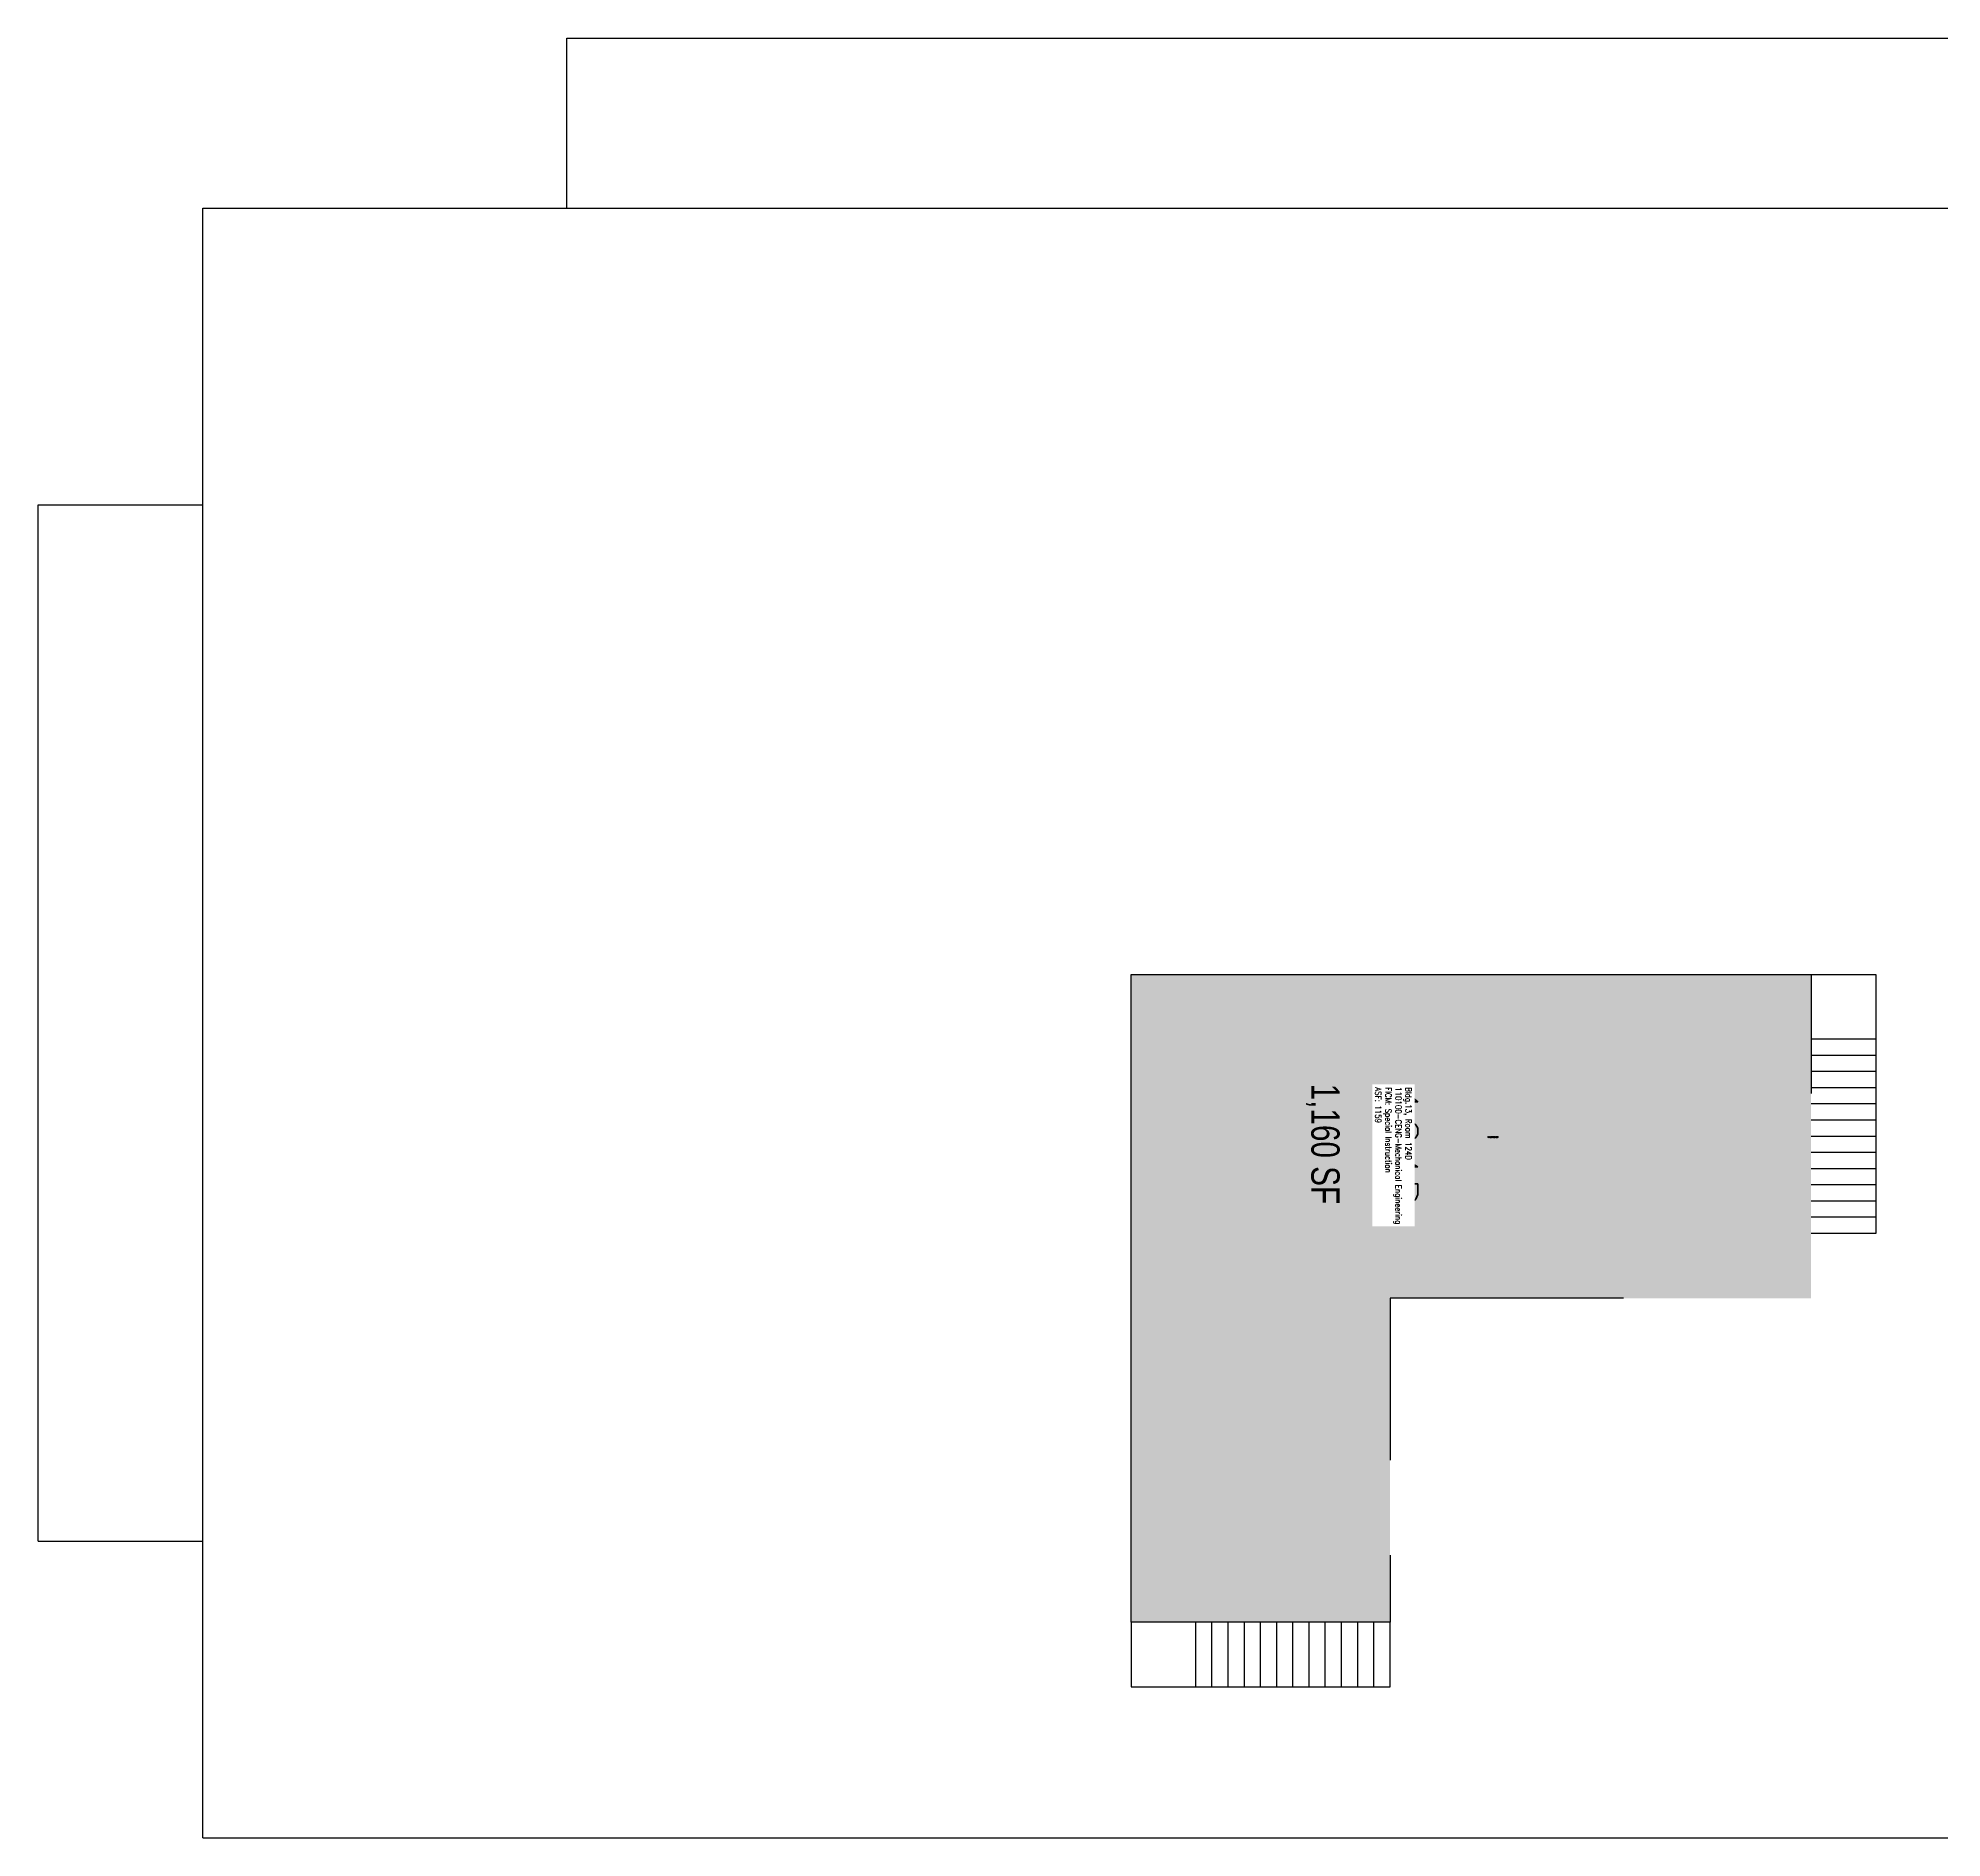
# Model space of a CAD drawing. Header units: inches. Extents: x -1297 to 2310, y -3 to 2532.
# Drawn here: x -1297 to 114, y 956 to 2290 of the extents above; entities that cross this region are included whole.
import ezdxf
from ezdxf.enums import TextEntityAlignment as Align

# ---------------------------------------------------------------- set-up
doc = ezdxf.new("R2010")
doc.units = ezdxf.units.IN
doc.header["$LTSCALE"] = 100
doc.header["$MEASUREMENT"] = 0
for name, color, linetype in [('A-FLOR', 3, 'CONTINUOUS'), ('A-IDEN-RNUM', 7, 'CONTINUOUS'), ('A-IDEN-SNUM', 4, 'CONTINUOUS'), ('A-IDEN-VNUM', 4, 'CONTINUOUS'), ('A-ROOF', 2, 'CONTINUOUS'), ('A-WALL', 5, 'CONTINUOUS'), ('AREA-TEXT', 3, 'CONTINUOUS'), ('Rooms-Category-Color', 7, 'CONTINUOUS'), ('Rooms-College-Color', 7, 'CONTINUOUS'), ('Rooms-Department-Color', 7, 'CONTINUOUS'), ('Rooms-Division-Color', 7, 'CONTINUOUS'), ('Rooms-Information', 7, 'CONTINUOUS')]:
    doc.layers.add(name, color=color, linetype=linetype)
doc.styles.add('AREA', font='arial.ttf', dxfattribs={"width": 0.75, "height": 24})
doc.styles.add('ROOMSNUMBER', font='txt.shx', dxfattribs={"height": 0.03})
doc.styles.add('ROOMVNUMBER', font='simplex.shx', dxfattribs={"width": 0.85})

msp = doc.modelspace()

# ---------------------------------------------------------------- hatches: boundary and pattern name
at = {"layer": 'Rooms-Category-Color', "true_color": 0xe3f498}
msp.add_hatch(color=61, dxfattribs=at).paths.add_polyline_path([(-487, 1596), (17, 1596), (17, 1356), (-295, 1356), (-295, 1116), (-487, 1116)])
at = {"layer": 'Rooms-College-Color', "true_color": 0x99d7b2}
msp.add_hatch(color=253, dxfattribs=at).paths.add_polyline_path([(-487, 1596), (17, 1596), (17, 1356), (-295, 1356), (-295, 1116), (-487, 1116)])
at = {"layer": 'Rooms-Department-Color', "true_color": 0x99d7b2}
msp.add_hatch(color=253, dxfattribs=at).paths.add_polyline_path([(-487, 1596), (17, 1596), (17, 1356), (-295, 1356), (-295, 1116), (-487, 1116)])
at = {"layer": 'Rooms-Division-Color', "true_color": 0x99d7b2}
msp.add_hatch(color=253, dxfattribs=at).paths.add_polyline_path([(-487, 1596), (17, 1596), (17, 1356), (-295, 1356), (-295, 1116), (-487, 1116)])

# ---------------------------------------------------------------- linework, layer by layer
at = {"layer": 'A-FLOR'}
for p, q in [((17, 1596), (65, 1596)), ((65, 1596), (65, 1404)), ((65, 1548), (17, 1548)), ((65, 1536), (17, 1536)), ((65, 1524), (17, 1524)), ((65, 1512), (17, 1512)), ((65, 1500), (17, 1500)), ((65, 1488), (17, 1488)), ((65, 1476), (17, 1476)), ((65, 1464), (17, 1464)), ((65, 1452), (17, 1452)), ((65, 1440), (17, 1440)), ((65, 1428), (17, 1428)), ((65, 1416), (17, 1416)), ((65, 1404), (17, 1404)), ((-487, 1116), (-487, 1068)), ((-439, 1068), (-439, 1116)), ((-427, 1068), (-427, 1116)), ((-415, 1068), (-415, 1116)), ((-403, 1068), (-403, 1116)), ((-391, 1068), (-391, 1116)), ((-379, 1068), (-379, 1116)), ((-367, 1068), (-367, 1116)), ((-355, 1068), (-355, 1116)), ((-343, 1068), (-343, 1116)), ((-331, 1068), (-331, 1116)), ((-319, 1068), (-319, 1116)), ((-307, 1068), (-307, 1116)), ((-295, 1068), (-295, 1116)), ((-487, 1068), (-295, 1068))]:
    msp.add_line(p, q, dxfattribs=at)
at = {"layer": 'A-ROOF'}
for p, q in [((-905, 2164), (-905, 2290)), ((-905, 2290), (363, 2290)), ((-1175, 2164), (363, 2164)), ((-1175, 956), (-1175, 2164)), ((-1297, 1944), (-1175, 1944)), ((-1297, 1176), (-1297, 1944)), ((-1297, 1176), (-1175, 1176)), ((-1175, 956), (192, 956))]:
    msp.add_line(p, q, dxfattribs=at)
at = {"layer": 'A-WALL'}
for points in [[(-295, 1165.6), (-295, 1116), (-487, 1116), (-487, 1596), (17, 1596), (17, 1507.8)], [(-121.9, 1356), (-295, 1356), (-295, 1236.1)]]:
    msp.add_lwpolyline(points, dxfattribs=at)

# ---------------------------------------------------------------- texts
at = {"layer": 'A-IDEN-RNUM', "style": 'ROOMSNUMBER', "width": 0.85}
msp.add_text('0124-D0', height=1, rotation=360, dxfattribs=at).set_placement((-222.6, 1475))
at = {"layer": 'A-IDEN-SNUM', "style": 'ROOMSNUMBER', "width": 0.85}
msp.add_text('01300124D0', height=1, rotation=360, dxfattribs=at).set_placement((-222.6, 1475))
at = {"layer": 'A-IDEN-VNUM', "style": 'ROOMVNUMBER', "width": 0.85}
msp.add_text('124D', height=31.5, rotation=270, dxfattribs=at).set_placement((-290.2, 1467.8), align=Align.MIDDLE_CENTER)
at = {"layer": 'AREA-TEXT', "style": 'AREA', "width": 0.75}
msp.add_text('1,160 SF', height=21, rotation=270, dxfattribs=at).set_placement((-342.9, 1470.4), align=Align.MIDDLE_CENTER)

# ---------------------------------------------------------------- next in the draw order: texts
at = {"layer": 'Rooms-Information', "insert": (-306, 1512.4), "char_height": 4.5, "width": 100.8, "attachment_point": 7, "rotation": 270, "style": 'ROOMVNUMBER', "bg_fill": 3, "box_fill_scale": 1.5, "bg_fill_color": 256, "bg_fill_true_color": 13158600, "bg_fill_transparency": 0}
msp.add_mtext('Bldg.13, Room 124D^M^J110100-CENG-Mechanical Engineering^M^JFICM: Special Instruction^M^JASF: 1159', dxfattribs=at)

doc.saveas('drawing.dxf')
